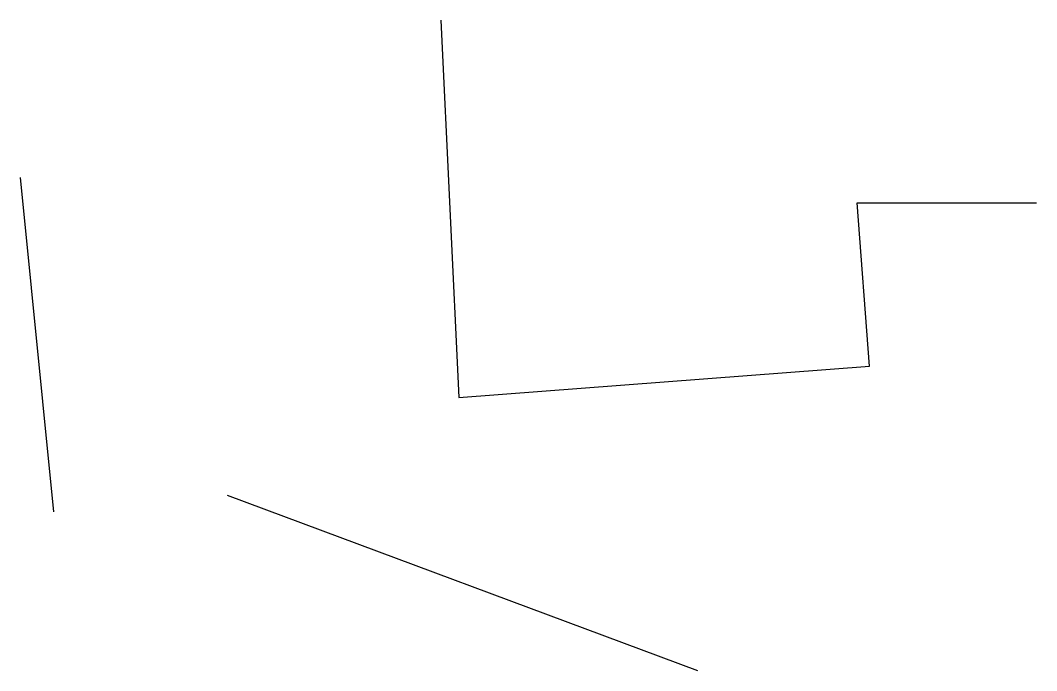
# Model space of a CAD drawing. Header units: millimetres. Extents: x 1167 to 3047, y 778 to 1981.
import ezdxf

# ---------------------------------------------------------------- set-up
doc = ezdxf.new("R2010")
doc.units = ezdxf.units.MM

msp = doc.modelspace()

# ---------------------------------------------------------------- linework, layer by layer
for p, q in [((1166.5, 1690.2), (1227.8, 1071.8)), ((1549.4, 1102.4), (2419.2, 778))]:
    msp.add_line(p, q)
msp.add_lwpolyline([(1944.4, 1981), (1978.1, 1283), (2737.7, 1341.2), (2714.6, 1643.4), (3047, 1643.4)])

doc.saveas('drawing.dxf')
